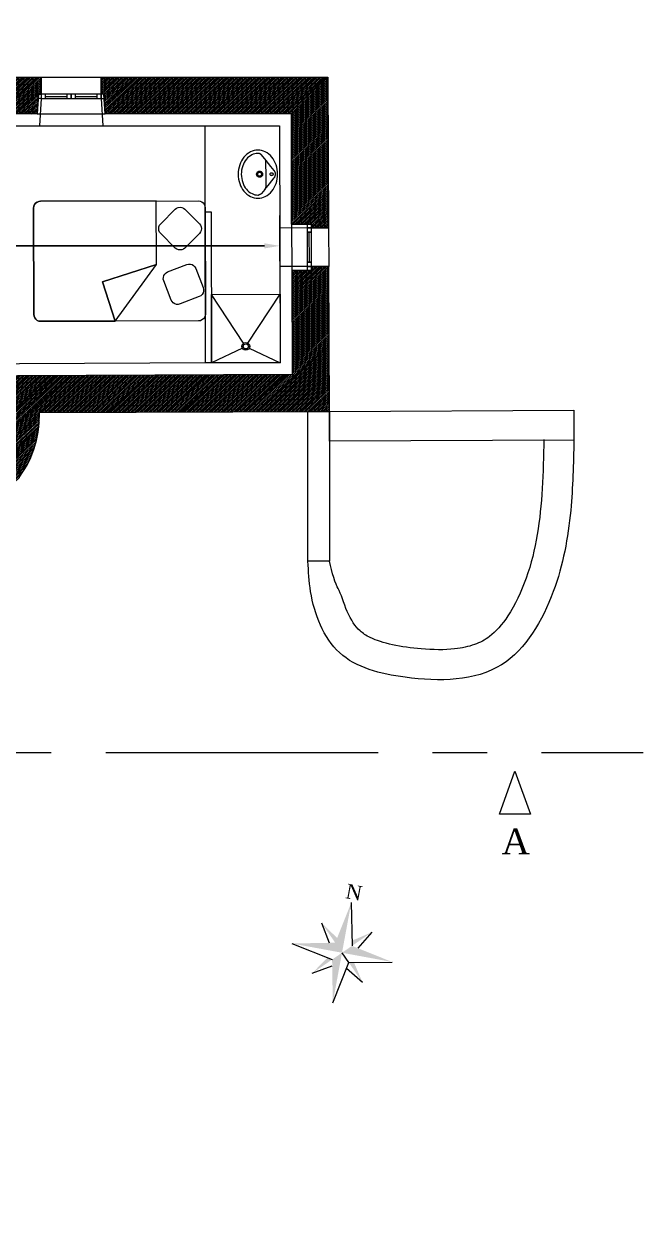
# Model space of a CAD drawing. Header units: millimetres. Extents: x -17502 to -16646, y 1856 to 2034.
# Drawn here: x -17469.02 to -17461.8, y 2008.08 to 2021.91 of the extents above; entities that cross this region are included whole.
import ezdxf

# ---------------------------------------------------------------- set-up
doc = ezdxf.new("R2010")
doc.units = ezdxf.units.MM
doc.linetypes.add('AXES', pattern=[50.8, 31.75, -6.35, 6.35, -6.35])
doc.layers.get('0').update_dxf_attribs({"lineweight": 9})
doc.layers.get('Defpoints').update_dxf_attribs({"lineweight": 9})
doc.layers.add('CALQUE_DE_PORTE', color=7, linetype='Continuous')
doc.layers.add('CALQUE_DE_SYMBOLE', color=7, linetype='Continuous', lineweight=9)
doc.layers.add('TEXTE', color=7, linetype='Continuous', lineweight=9)
doc.styles.get("Standard").update_dxf_attribs({"font": 'times.ttf'})
doc.dimstyles.get("Standard").update_dxf_attribs({"dimtxt": 0.18, "dimasz": 0.18, "dimexe": 0.18, "dimexo": 0.0625, "dimgap": 0.09, "dimtad": 0, "dimtih": 1, "dimtoh": 1, "dimzin": 0, "dimdsep": 46, "dimtxsty": 'Standard', "dimcen": 0.09, "dimadec": 0, "dimazin": 0, "dimtfac": 1, "dimtofl": 0, "dimtmove": 0, "dimatfit": 3, "dimfxl": 1, "dimtolj": 1, "dimtzin": 0, "dimarcsym": 0})

# ---------------------------------------------------------------- blocks, each defined once
blk = doc.blocks.new('A$C421D22C3')
for p, q in [((0.522, 1.045), (0.61, 0.61)), ((0.261, 0.784), (0.373, 0.597)), ((0.784, 0.784), (0.672, 0.597)), ((0, 0.522), (0.435, 0.435)), ((0.61, 0.435), (1.045, 0.522)), ((0.261, 0.261), (0.448, 0.373)), ((0.784, 0.261), (0.597, 0.373))]:
    blk.add_line(p, q)
blk.add_lwpolyline([(0.522, 0), (0.61, 0.435), (0.522, 0.522)])
for points in [[(0.522, 0.522), (0.522, 0.522), (0.522, 1.045), (0.435, 0.61)], [(0.261, 0.784), (0.435, 0.61), (0.446, 0.661)], [(0.784, 0.784), (0.61, 0.61), (0.599, 0.661)], [(0, 0.522), (0.435, 0.61), (0.522, 0.522)], [(0.522, 0.522), (1.045, 0.522), (0.61, 0.61)], [(0.522, 0.522), (0.522, 0), (0.435, 0.435)], [(0.261, 0.261), (0.435, 0.435), (0.384, 0.446)], [(0.784, 0.261), (0.61, 0.435), (0.661, 0.446)]]:
    blk.add_solid(points)
at = {"layer": 'TEXTE', "lineweight": 9, "ltscale": 10, "insert": (0.53, 1.153), "char_height": 0.15, "width": 0.18381, "attachment_point": 5}
blk.add_mtext('{\\fTimes New Roman|b0|i0|c0|p18;N}', dxfattribs=at)
blk = doc.blocks.new('PWRDRWGRP197523872', base_point=(6417.13716, 2479.38688))
at = {"layer": 'CALQUE_DE_SYMBOLE', "color": 7, "linetype": 'Continuous'}
for centre, radius, start, end in [((6443.3061, 2450.77633), 28.3076, 108.79071, 129.40067), ((6445.13739, 2445.39477), 33.99211, 90, 108.79071), ((6445.13739, 2445.39477), 33.99211, 71.20929, 90), ((6446.96824, 2450.77633), 28.3076, 50.59933, 71.20929), ((6436.15753, 2456.38689), 19.02037, 153.24002, 180), ((6440.49362, 2454.20044), 23.87634, 129.40067, 153.24002), ((6449.78116, 2454.20044), 23.87634, 26.75998, 50.59933), ((6454.11681, 2456.38689), 19.02037, 0, 26.75998), ((6436.15753, 2456.38689), 19.02037, 180, 206.75998), ((6454.11681, 2456.38689), 19.02037, 333.24002, 0), ((6440.49362, 2458.57328), 23.87634, 206.75998, 230.59933), ((6443.3061, 2461.99739), 28.3076, 230.59933, 251.20929), ((6445.13739, 2467.379), 33.99211, 251.20929, 270), ((6445.13739, 2467.379), 33.99211, 270, 288.79071), ((6446.96824, 2461.99739), 28.3076, 288.79071, 309.40067), ((6449.78116, 2458.57328), 23.87634, 309.40067, 333.24002)]:
    blk.add_arc(centre, radius, start, end, dxfattribs=at)
blk = doc.blocks.new('PWRDRWGRP197523808', base_point=(6420.83719, 2467.379))
at = {"layer": 'CALQUE_DE_SYMBOLE', "color": 7, "linetype": 'Continuous'}
for centre, radius, start, end in [((6436.15753, 2456.38689), 15.32039, 177.9749, 180), ((6436.15753, 2456.38689), 15.32039, 180, 206.75998), ((6440.49362, 2458.57328), 20.17631, 206.75998, 230.59933), ((6449.78095, 2458.57328), 20.17631, 309.40067, 333.24002), ((6454.11681, 2456.38689), 15.32039, 333.24002, 0), ((6454.11681, 2456.38689), 15.32039, 0, 2.0251), ((6443.30632, 2461.99744), 24.60756, 230.59933, 251.20929), ((6445.13739, 2467.379), 30.29213, 251.20929, 270), ((6445.13739, 2467.379), 30.29213, 270, 288.79071), ((6446.96824, 2461.99744), 24.60756, 288.79071, 309.40067)]:
    blk.add_arc(centre, radius, start, end, dxfattribs=at)
blk = doc.blocks.new('A$C0F3700F1')
at = {"lineweight": 9}
for p, q in [((0.238, 0.523), (0.235, 0.523)), ((0.242, 0.522), (0.238, 0.523)), ((0.246, 0.521), (0.242, 0.522)), ((0.25, 0.52), (0.246, 0.521)), ((0.254, 0.518), (0.25, 0.52)), ((0.258, 0.516), (0.254, 0.518)), ((0.262, 0.514), (0.258, 0.516)), ((0.265, 0.512), (0.262, 0.514)), ((0.269, 0.509), (0.265, 0.512)), ((0.272, 0.505), (0.269, 0.509)), ((0.31, 0.46), (0.272, 0.505)), ((0.31, 0.46), (0.365, 0.393)), ((0.31, 0.458), (0.31, 0.46)), ((0.31, 0.458), (0.31, 0.458)), ((0.312, 0.454), (0.31, 0.458)), ((0.315, 0.451), (0.312, 0.454)), ((0.317, 0.447), (0.315, 0.451)), ((0.318, 0.443), (0.317, 0.447)), ((0.32, 0.439), (0.318, 0.443)), ((0.32, 0.434), (0.32, 0.439)), ((0.321, 0.43), (0.32, 0.434)), ((0.321, 0.426), (0.321, 0.43)), ((0.321, 0.427), (0.321, 0.426)), ((0.322, 0.307), (0.321, 0.427)), ((0.216, 0.287), (0.215, 0.284)), ((0.215, 0.284), (0.215, 0.28)), ((0.215, 0.28), (0.215, 0.276)), ((0.217, 0.291), (0.216, 0.287)), ((0.218, 0.294), (0.217, 0.291)), ((0.22, 0.298), (0.218, 0.294)), ((0.222, 0.301), (0.22, 0.298)), ((0.224, 0.303), (0.222, 0.301)), ((0.227, 0.306), (0.224, 0.303)), ((0.229, 0.308), (0.227, 0.306)), ((0.228, 0.285), (0.227, 0.282)), ((0.227, 0.282), (0.227, 0.28)), ((0.227, 0.28), (0.227, 0.278)), ((0.227, 0.278), (0.228, 0.275)), ((0.229, 0.289), (0.228, 0.287)), ((0.228, 0.287), (0.228, 0.285)), ((0.232, 0.31), (0.229, 0.308)), ((0.23, 0.292), (0.229, 0.289)), ((0.231, 0.294), (0.23, 0.292)), ((0.233, 0.295), (0.231, 0.294)), ((0.236, 0.312), (0.232, 0.31)), ((0.235, 0.297), (0.233, 0.295)), ((0.236, 0.299), (0.235, 0.297)), ((0.239, 0.313), (0.236, 0.312)), ((0.238, 0.3), (0.236, 0.299)), ((0.241, 0.301), (0.238, 0.3)), ((0.243, 0.314), (0.239, 0.313)), ((0.243, 0.302), (0.241, 0.301)), ((0.246, 0.315), (0.243, 0.314)), ((0.245, 0.302), (0.243, 0.302)), ((0.248, 0.303), (0.245, 0.302)), ((0.25, 0.315), (0.246, 0.315)), ((0.25, 0.303), (0.248, 0.303)), ((0.254, 0.315), (0.25, 0.315)), ((0.252, 0.303), (0.25, 0.303)), ((0.252, 0.303), (0.252, 0.303)), ((0.255, 0.302), (0.252, 0.303)), ((0.254, 0.315), (0.254, 0.315)), ((0.257, 0.314), (0.254, 0.315)), ((0.257, 0.302), (0.255, 0.302)), ((0.261, 0.313), (0.257, 0.314)), ((0.259, 0.301), (0.257, 0.302)), ((0.261, 0.3), (0.259, 0.301)), ((0.264, 0.312), (0.261, 0.313)), ((0.264, 0.299), (0.261, 0.3)), ((0.267, 0.31), (0.264, 0.312)), ((0.265, 0.297), (0.264, 0.299)), ((0.267, 0.295), (0.265, 0.297)), ((0.271, 0.308), (0.267, 0.31)), ((0.269, 0.294), (0.267, 0.295)), ((0.27, 0.292), (0.269, 0.294)), ((0.271, 0.289), (0.27, 0.292)), ((0.273, 0.306), (0.271, 0.308)), ((0.272, 0.287), (0.271, 0.289)), ((0.272, 0.285), (0.272, 0.287)), ((0.273, 0.282), (0.272, 0.285)), ((0.272, 0.275), (0.273, 0.278)), ((0.276, 0.303), (0.273, 0.306)), ((0.273, 0.28), (0.273, 0.282)), ((0.273, 0.278), (0.273, 0.28)), ((0.278, 0.301), (0.276, 0.303)), ((0.28, 0.298), (0.278, 0.301)), ((0.282, 0.294), (0.28, 0.298)), ((0.283, 0.291), (0.282, 0.294)), ((0.284, 0.287), (0.283, 0.291)), ((0.285, 0.284), (0.284, 0.287)), ((0.285, 0.28), (0.285, 0.284)), ((0.285, 0.276), (0.285, 0.28)), ((0.321, 0.133), (0.322, 0.307)), ((0.365, 0.393), (0.419, 0.324)), ((0.373, 0.282), (0.372, 0.28)), ((0.372, 0.28), (0.373, 0.278)), ((0.374, 0.287), (0.373, 0.285)), ((0.373, 0.285), (0.373, 0.284)), ((0.373, 0.284), (0.373, 0.282)), ((0.373, 0.278), (0.373, 0.276)), ((0.375, 0.289), (0.374, 0.287)), ((0.376, 0.29), (0.375, 0.289)), ((0.377, 0.292), (0.376, 0.29)), ((0.378, 0.293), (0.377, 0.292)), ((0.38, 0.294), (0.378, 0.293)), ((0.381, 0.295), (0.38, 0.294)), ((0.383, 0.296), (0.381, 0.295)), ((0.385, 0.297), (0.383, 0.296)), ((0.386, 0.297), (0.385, 0.297)), ((0.388, 0.297), (0.386, 0.297)), ((0.39, 0.298), (0.388, 0.297)), ((0.392, 0.297), (0.39, 0.298)), ((0.392, 0.297), (0.392, 0.297)), ((0.394, 0.297), (0.392, 0.297)), ((0.395, 0.297), (0.394, 0.297)), ((0.397, 0.296), (0.395, 0.297)), ((0.399, 0.295), (0.397, 0.296)), ((0.4, 0.294), (0.399, 0.295)), ((0.402, 0.293), (0.4, 0.294)), ((0.403, 0.292), (0.402, 0.293)), ((0.404, 0.29), (0.403, 0.292)), ((0.405, 0.289), (0.404, 0.29)), ((0.406, 0.287), (0.405, 0.289)), ((0.407, 0.285), (0.406, 0.287)), ((0.407, 0.284), (0.407, 0.285)), ((0.407, 0.282), (0.407, 0.284)), ((0.407, 0.28), (0.407, 0.282)), ((0.407, 0.278), (0.407, 0.28)), ((0.407, 0.276), (0.407, 0.278)), ((0.419, 0.324), (0.421, 0.322)), ((0.421, 0.322), (0.424, 0.318)), ((0.424, 0.318), (0.426, 0.314)), ((0.426, 0.314), (0.429, 0.309)), ((0.429, 0.309), (0.43, 0.305)), ((0.43, 0.305), (0.432, 0.3)), ((0.432, 0.3), (0.433, 0.295)), ((0.433, 0.295), (0.434, 0.291)), ((0.434, 0.291), (0.435, 0.286)), ((0.435, 0.286), (0.435, 0.281)), ((0.435, 0.281), (0.435, 0.276)), ((0.215, 0.276), (0.216, 0.273)), ((0.216, 0.273), (0.217, 0.269)), ((0.217, 0.269), (0.218, 0.266)), ((0.218, 0.266), (0.22, 0.263)), ((0.22, 0.263), (0.222, 0.259)), ((0.222, 0.259), (0.224, 0.257)), ((0.224, 0.257), (0.227, 0.254)), ((0.227, 0.254), (0.229, 0.252)), ((0.228, 0.275), (0.228, 0.273)), ((0.228, 0.273), (0.229, 0.271)), ((0.229, 0.271), (0.23, 0.269)), ((0.229, 0.252), (0.232, 0.25)), ((0.23, 0.269), (0.231, 0.266)), ((0.231, 0.266), (0.233, 0.265)), ((0.232, 0.25), (0.236, 0.248)), ((0.233, 0.265), (0.235, 0.263)), ((0.235, 0.263), (0.236, 0.261)), ((0.236, 0.261), (0.238, 0.26)), ((0.236, 0.248), (0.239, 0.247)), ((0.238, 0.26), (0.241, 0.259)), ((0.239, 0.247), (0.243, 0.246)), ((0.241, 0.259), (0.243, 0.258)), ((0.243, 0.258), (0.245, 0.258)), ((0.243, 0.246), (0.246, 0.245)), ((0.245, 0.258), (0.248, 0.257)), ((0.246, 0.245), (0.25, 0.245)), ((0.248, 0.257), (0.25, 0.257)), ((0.25, 0.257), (0.252, 0.257)), ((0.25, 0.245), (0.254, 0.245)), ((0.252, 0.257), (0.255, 0.258)), ((0.254, 0.245), (0.257, 0.246)), ((0.255, 0.258), (0.257, 0.258)), ((0.257, 0.258), (0.259, 0.259)), ((0.257, 0.246), (0.261, 0.247)), ((0.259, 0.259), (0.261, 0.26)), ((0.261, 0.26), (0.264, 0.261)), ((0.261, 0.247), (0.264, 0.248)), ((0.264, 0.261), (0.265, 0.263)), ((0.264, 0.248), (0.267, 0.25)), ((0.265, 0.263), (0.267, 0.265)), ((0.267, 0.265), (0.269, 0.266)), ((0.267, 0.25), (0.271, 0.252)), ((0.269, 0.266), (0.27, 0.269)), ((0.27, 0.269), (0.271, 0.271)), ((0.271, 0.271), (0.272, 0.273)), ((0.271, 0.252), (0.273, 0.254)), ((0.272, 0.273), (0.272, 0.275)), ((0.273, 0.254), (0.276, 0.257)), ((0.276, 0.257), (0.278, 0.259)), ((0.278, 0.259), (0.28, 0.263)), ((0.28, 0.263), (0.282, 0.266)), ((0.282, 0.266), (0.283, 0.269)), ((0.283, 0.269), (0.284, 0.273)), ((0.284, 0.273), (0.285, 0.276)), ((0.383, 0.189), (0.328, 0.121)), ((0.373, 0.276), (0.373, 0.275)), ((0.373, 0.275), (0.374, 0.273)), ((0.374, 0.273), (0.375, 0.271)), ((0.375, 0.271), (0.376, 0.27)), ((0.376, 0.27), (0.377, 0.268)), ((0.377, 0.268), (0.378, 0.267)), ((0.378, 0.267), (0.38, 0.266)), ((0.38, 0.266), (0.381, 0.265)), ((0.381, 0.265), (0.383, 0.264)), ((0.383, 0.264), (0.385, 0.263)), ((0.419, 0.236), (0.383, 0.189)), ((0.385, 0.263), (0.386, 0.263)), ((0.386, 0.263), (0.388, 0.263)), ((0.388, 0.263), (0.39, 0.263)), ((0.39, 0.263), (0.392, 0.263)), ((0.392, 0.263), (0.394, 0.263)), ((0.394, 0.263), (0.395, 0.263)), ((0.395, 0.263), (0.397, 0.264)), ((0.397, 0.264), (0.399, 0.265)), ((0.399, 0.265), (0.4, 0.266)), ((0.4, 0.266), (0.402, 0.267)), ((0.402, 0.267), (0.403, 0.268)), ((0.403, 0.268), (0.404, 0.27)), ((0.404, 0.27), (0.405, 0.271)), ((0.405, 0.271), (0.406, 0.273)), ((0.406, 0.273), (0.407, 0.275)), ((0.407, 0.275), (0.407, 0.276)), ((0.422, 0.24), (0.419, 0.236)), ((0.425, 0.244), (0.422, 0.24)), ((0.427, 0.248), (0.425, 0.244)), ((0.429, 0.252), (0.427, 0.248)), ((0.431, 0.257), (0.429, 0.252)), ((0.433, 0.262), (0.431, 0.257)), ((0.434, 0.266), (0.433, 0.262)), ((0.435, 0.276), (0.434, 0.271)), ((0.434, 0.271), (0.434, 0.266)), ((0.24, 0.037), (0.235, 0.037)), ((0.244, 0.038), (0.24, 0.037)), ((0.248, 0.039), (0.244, 0.038)), ((0.252, 0.041), (0.248, 0.039)), ((0.256, 0.043), (0.252, 0.041)), ((0.26, 0.045), (0.256, 0.043)), ((0.264, 0.047), (0.26, 0.045)), ((0.267, 0.05), (0.264, 0.047)), ((0.27, 0.053), (0.267, 0.05)), ((0.272, 0.055), (0.27, 0.053)), ((0.328, 0.121), (0.272, 0.055)), ((0.31, 0.102), (0.312, 0.105)), ((0.312, 0.105), (0.315, 0.109)), ((0.315, 0.109), (0.317, 0.113)), ((0.317, 0.113), (0.318, 0.117)), ((0.318, 0.117), (0.32, 0.121)), ((0.32, 0.126), (0.321, 0.13)), ((0.32, 0.121), (0.32, 0.126)), ((0.321, 0.134), (0.321, 0.134)), ((0.321, 0.134), (0.321, 0.133)), ((0.321, 0.13), (0.321, 0.134))]:
    blk.add_line(p, q, dxfattribs=at)
at = {"lineweight": 9, "xscale": -0.009999999994778408, "yscale": 0.01000000000203727, "zscale": 0.01, "rotation": 270.0001059504748}
for name, p in [('PWRDRWGRP197523872', (0.46, 0)), ('PWRDRWGRP197523808', (0.34, 0.037))]:
    blk.add_blockref(name, p, dxfattribs=at)
blk = doc.blocks.new('*D570')
at = {"color": 0, "lineweight": -2, "transparency": 16777216}
for p, q in [((-17466.037, 2019.678), (-17466.037, 2019.145)), ((-17472.815, 2019.164), (-17472.815, 2019.505)), ((-17472.635, 2019.325), (-17469.735, 2019.325)), ((-17466.217, 2019.325), (-17469.117, 2019.325))]:
    blk.add_line(p, q, dxfattribs=at)
at = {"color": 0, "lineweight": 9, "transparency": 16777216}
for points in [[(-17472.635, 2019.355), (-17472.635, 2019.295), (-17472.815, 2019.325)], [(-17466.217, 2019.355), (-17466.217, 2019.295), (-17466.037, 2019.325)]]:
    blk.add_solid(points, dxfattribs=at)
at = {"layer": 'Defpoints', "color": 0, "lineweight": 9, "transparency": 16777216}
for p in [(-17466.037, 2019.74), (-17466.037, 2019.325), (-17472.815, 2019.102)]:
    blk.add_point(p, dxfattribs=at)
at = {"color": 0, "lineweight": 9, "transparency": 16777216, "insert": (-17469.426, 2019.325), "char_height": 0.18, "attachment_point": 5}
blk.add_mtext('\\A1;6.78', dxfattribs=at)

msp = doc.modelspace()

# ---------------------------------------------------------------- hatches: boundary and pattern name
at = {"lineweight": 9}
h = msp.add_hatch(dxfattribs=at)
h.set_pattern_fill('ANSI31', color=256, scale=0.0045, angle=358, style=0)
h.set_pattern_definition([(43, (2697.647914, 3561.128666), (-0.009744051569, 0.010449216012), [])])
h.paths.add_polyline_path([(-17468.12, 2021.293), (-17465.477, 2021.293), (-17465.47, 2019.535), (-17465.67, 2019.534), (-17465.67, 2019.579), (-17465.9, 2019.578), (-17465.9, 2020.863), (-17468.075, 2020.863), (-17468.09, 2021.093), (-17468.12, 2021.093)], flags=17)
h.paths.add_polyline_path([(-17465.468, 2019.085), (-17465.668, 2019.084), (-17465.668, 2019.039), (-17465.718, 2019.039), (-17465.898, 2019.038), (-17465.893, 2017.824), (-17470.702, 2017.803), (-17470.721, 2016.412), (-17470.863, 2008.735), (-17475.792, 2008.657), (-17475.941, 2013.145), (-17475.497, 2013.16), (-17475.52, 2013.859), (-17475.957, 2013.845), (-17476.165, 2019.931), (-17476.028, 2020.186), (-17476.368, 2020.268), (-17476.494, 2020.262), (-17476.633, 2020.284), (-17476.8, 2020.347), (-17476.875, 2020.411), (-17476.95, 2020.475), (-17477.012, 2020.569), (-17477.075, 2020.669), (-17477.123, 2020.817), (-17477.127, 2020.956), (-17477.1, 2021.132), (-17477.035, 2021.264), (-17476.93, 2021.407), (-17476.748, 2021.527), (-17476.645, 2021.566), (-17476.577, 2021.915), (-17476.683, 2021.897), (-17476.922, 2021.809), (-17477.12, 2021.673), (-17477.259, 2021.523), (-17477.354, 2021.368), (-17477.428, 2021.167), (-17477.453, 2021.019), (-17477.453, 2020.833), (-17477.395, 2020.581), (-17477.298, 2020.386), (-17477.125, 2020.184), (-17476.951, 2020.06), (-17476.675, 2019.954), (-17476.282, 2008.082), (-17470.26, 2008.177), (-17470.155, 2016.105), (-17470.033, 2016.105), (-17469.95, 2016.111), (-17469.746, 2016.151), (-17469.585, 2016.209), (-17469.418, 2016.298), (-17469.314, 2016.372), (-17469.218, 2016.456), (-17469.162, 2016.514), (-17469.074, 2016.623), (-17468.983, 2016.769), (-17468.941, 2016.858), (-17468.9, 2016.964), (-17468.874, 2017.057), (-17468.854, 2017.153), (-17468.841, 2017.258), (-17468.838, 2017.381), (-17465.46, 2017.396)])
h.paths.add_polyline_path([(-17469.138, 2017.379), (-17469.139, 2017.3), (-17469.158, 2017.159), (-17469.205, 2017.004), (-17469.29, 2016.838), (-17469.375, 2016.726), (-17469.43, 2016.669), (-17469.542, 2016.576), (-17469.696, 2016.488), (-17469.857, 2016.432), (-17470.015, 2016.406), (-17470.151, 2016.405), (-17470.138, 2017.374)], flags=16)
h.paths.add_polyline_path([(-17475.896, 2013.747), (-17475.617, 2013.756), (-17475.6, 2013.256), (-17475.88, 2013.247)], flags=16)
h = msp.add_hatch(dxfattribs=at)
h.set_pattern_fill('ANSI31', color=256, scale=0.0045, angle=358, style=0)
h.set_pattern_definition([(43, (2743.227143, 3231.662814), (-0.009744051569, 0.010449216012), [])])
h.paths.add_polyline_path([(-17472.12, 2021.293), (-17468.82, 2021.293), (-17468.82, 2021.093), (-17468.85, 2021.093), (-17468.865, 2020.863), (-17472.075, 2020.863), (-17472.09, 2021.093), (-17472.12, 2021.091)])

# ---------------------------------------------------------------- linework, layer by layer
msp.add_line((-17465.471, 2019.81), (-17465.477, 2021.293), dxfattribs=at)
for points in [[(-17472.12, 2021.293), (-17468.82, 2021.293), (-17468.82, 2021.093), (-17468.85, 2021.093), (-17468.865, 2020.863), (-17472.075, 2020.863), (-17472.09, 2021.093), (-17472.12, 2021.091)], [(-17468.12, 2021.293), (-17465.477, 2021.293), (-17465.47, 2019.535), (-17465.67, 2019.534), (-17465.67, 2019.579), (-17465.9, 2019.578), (-17465.9, 2020.863), (-17468.075, 2020.863), (-17468.09, 2021.093), (-17468.12, 2021.093), (-17468.12, 2021.293)], [(-17468.908, 2019.766), (-17468.905, 2019.787), (-17468.897, 2019.806), (-17468.884, 2019.822), (-17468.868, 2019.835), (-17468.848, 2019.843), (-17468.828, 2019.846), (-17466.988, 2019.85), (-17466.967, 2019.848), (-17466.948, 2019.84), (-17466.931, 2019.827), (-17466.918, 2019.81), (-17466.91, 2019.791), (-17466.908, 2019.77), (-17466.905, 2018.53), (-17466.907, 2018.51), (-17466.915, 2018.49), (-17466.928, 2018.474), (-17466.945, 2018.461), (-17466.964, 2018.453), (-17466.985, 2018.45), (-17468.825, 2018.446), (-17468.845, 2018.449), (-17468.865, 2018.457), (-17468.881, 2018.469), (-17468.894, 2018.486), (-17468.902, 2018.505), (-17468.905, 2018.526), (-17468.908, 2019.766)], [(-17467.479, 2019.849), (-17468.828, 2019.846), (-17468.848, 2019.843), (-17468.868, 2019.835), (-17468.884, 2019.822), (-17468.897, 2019.806), (-17468.905, 2019.787), (-17468.908, 2019.766), (-17468.905, 2018.526), (-17468.902, 2018.505), (-17468.894, 2018.486), (-17468.881, 2018.469), (-17468.865, 2018.457), (-17468.845, 2018.449), (-17468.825, 2018.446), (-17467.956, 2018.448), (-17468.104, 2018.905), (-17467.477, 2019.108), (-17467.479, 2019.849)], [(-17467.426, 2019.469), (-17467.439, 2019.486), (-17467.447, 2019.505), (-17467.449, 2019.526), (-17467.447, 2019.547), (-17467.439, 2019.566), (-17467.426, 2019.582), (-17467.257, 2019.753), (-17467.24, 2019.765), (-17467.221, 2019.773), (-17467.2, 2019.776), (-17467.18, 2019.773), (-17467.16, 2019.765), (-17467.144, 2019.753), (-17466.974, 2019.583), (-17466.961, 2019.567), (-17466.953, 2019.548), (-17466.95, 2019.527), (-17466.953, 2019.506), (-17466.961, 2019.487), (-17466.973, 2019.47), (-17467.143, 2019.3), (-17467.159, 2019.288), (-17467.178, 2019.279), (-17467.199, 2019.277), (-17467.22, 2019.279), (-17467.239, 2019.287), (-17467.256, 2019.3), (-17467.426, 2019.469)], [(-17467.477, 2019.108), (-17468.104, 2018.905), (-17467.956, 2018.448), (-17467.477, 2019.108)], [(-17467.391, 2018.917), (-17467.396, 2018.938), (-17467.395, 2018.958), (-17467.389, 2018.979), (-17467.378, 2018.996), (-17467.363, 2019.011), (-17467.345, 2019.021), (-17467.121, 2019.107), (-17467.101, 2019.112), (-17467.08, 2019.112), (-17467.06, 2019.106), (-17467.042, 2019.095), (-17467.028, 2019.08), (-17467.018, 2019.062), (-17466.931, 2018.838), (-17466.926, 2018.818), (-17466.926, 2018.797), (-17466.932, 2018.777), (-17466.943, 2018.759), (-17466.958, 2018.744), (-17466.977, 2018.734), (-17467.2, 2018.648), (-17467.221, 2018.643), (-17467.242, 2018.643), (-17467.262, 2018.649), (-17467.279, 2018.66), (-17467.294, 2018.675), (-17467.304, 2018.693), (-17467.391, 2018.917)], [(-17466.033, 2017.962), (-17466.833, 2017.96), (-17466.835, 2018.76), (-17466.035, 2018.762)], [(-17465.71, 2017.396), (-17465.46, 2017.396), (-17465.46, 2015.648), (-17465.71, 2015.648)], [(-17465.46, 2017.396), (-17465.46, 2017.396), (-17462.61, 2017.409), (-17462.609, 2017.059), (-17465.459, 2017.048)], [(-17463.477, 2012.701), (-17463.297, 2013.203), (-17463.116, 2012.701)]]:
    msp.add_lwpolyline(points, close=True, dxfattribs=at)
for points in [[(-17468.82, 2021.293), (-17468.12, 2021.293)], [(-17468.865, 2020.863), (-17468.075, 2020.863)], [(-17466.907, 2019.723), (-17466.907, 2020.723)], [(-17465.9, 2019.578), (-17465.67, 2019.579), (-17465.67, 2019.534), (-17465.47, 2019.535)], [(-17465.9, 2019.578), (-17465.898, 2019.038)], [(-17465.47, 2019.535), (-17465.468, 2019.085)], [(-17469.074, 2016.623), (-17468.983, 2016.769), (-17468.941, 2016.858), (-17468.9, 2016.964), (-17468.874, 2017.057), (-17468.854, 2017.153), (-17468.841, 2017.258), (-17468.838, 2017.381), (-17465.46, 2017.396), (-17465.468, 2019.085), (-17465.668, 2019.084), (-17465.668, 2019.039), (-17465.718, 2019.039), (-17465.898, 2019.038), (-17465.893, 2017.824), (-17470.702, 2017.803)], [(-17465.898, 2019.038), (-17465.668, 2019.039), (-17465.668, 2019.084), (-17465.468, 2019.085)], [(-17466.459, 2018.191), (-17466.835, 2018.76)], [(-17466.409, 2018.191), (-17466.035, 2018.762)], [(-17466.474, 2018.134), (-17466.833, 2017.96)], [(-17466.393, 2018.134), (-17466.033, 2017.962)]]:
    msp.add_lwpolyline(points, dxfattribs=at)
at = {"color": 14, "lineweight": 9}
for points in [[(-17468.82, 2021.043), (-17468.84, 2020.723)], [(-17468.12, 2021.043), (-17468.099, 2020.723)], [(-17475.621, 2020.649), (-17475.581, 2020.723), (-17466.04, 2020.723), (-17466.033, 2017.964), (-17469.839, 2017.947)], [(-17465.72, 2019.534), (-17466.037, 2019.533)], [(-17465.718, 2019.084), (-17466.035, 2019.083)]]:
    msp.add_lwpolyline(points, dxfattribs=at)
msp.add_lwpolyline([(-17466.903, 2017.96), (-17466.907, 2019.723), (-17466.837, 2019.723), (-17466.837, 2019.723), (-17466.837, 2019.723), (-17466.837, 2019.723), (-17466.837, 2019.723), (-17466.833, 2017.96)], close=True, dxfattribs=at)
at = {"color": 1, "linetype": 'AXES', "lineweight": 9, "ltscale": 0.1}
msp.add_lwpolyline([(-17481.026, 2012.34), (-17473.147, 2012.34), (-17473.147, 2013.417), (-17461.801, 2013.417)], dxfattribs=at)
at = {"lineweight": 9}
for radius in [0.045, 0.03]:
    msp.add_circle((-17466.434, 2018.153), radius, dxfattribs=at)
msp.add_spline([(-17462.609, 2017.059), (-17462.647, 2016.242), (-17462.85, 2015.296), (-17463.453, 2014.442), (-17464.577, 2014.296), (-17465.342, 2014.583), (-17465.678, 2015.295), (-17465.71, 2015.648)], degree=3, dxfattribs=at)
msp.add_open_spline([(-17462.959, 2017.067), (-17462.963, 2016.873), (-17462.968, 2016.682), (-17463.001, 2016.127), (-17463.048, 2015.785), (-17463.222, 2015.294), (-17463.294, 2015.138), (-17463.445, 2014.91), (-17463.519, 2014.827), (-17463.647, 2014.73), (-17463.702, 2014.701), (-17463.836, 2014.653), (-17463.914, 2014.636), (-17464.118, 2014.613), (-17464.252, 2014.615), (-17464.503, 2014.637), (-17464.621, 2014.653), (-17464.825, 2014.696), (-17464.914, 2014.725), (-17465.032, 2014.782), (-17465.071, 2014.809), (-17465.156, 2014.886), (-17465.209, 2014.963), (-17465.293, 2015.159), (-17465.323, 2015.273), (-17465.385, 2015.373), (-17465.431, 2015.52), (-17465.46, 2015.648)], degree=3, knots=[0, 0, 0, 0, 0.581701, 0.581701, 1.745102, 1.745102, 2.297275, 2.297275, 2.73973, 2.73973, 3.059112, 3.059112, 3.378493, 3.378493, 3.818601, 3.818601, 4.172357, 4.172357, 4.526114, 4.526114, 4.775197, 4.775197, 5.195482, 5.195482, 5.615767, 5.615767, 5.923099, 5.923099, 5.923099, 5.923099], dxfattribs=at)
at = {"layer": 'CALQUE_DE_PORTE', "color": 15, "linetype": 'Continuous', "lineweight": 9}
for points in [[(-17468.853, 2021.043), (-17468.85, 2021.093), (-17468.82, 2021.093), (-17468.82, 2021.043)], [(-17468.12, 2021.093), (-17468.82, 2021.093), (-17468.82, 2021.043), (-17468.12, 2021.043)], [(-17468.82, 2021.043), (-17468.12, 2021.043), (-17468.12, 2021.093), (-17468.82, 2021.093)], [(-17468.82, 2021.043), (-17468.77, 2021.043), (-17468.77, 2021.093), (-17468.82, 2021.093)], [(-17468.52, 2021.043), (-17468.47, 2021.043), (-17468.47, 2021.093), (-17468.52, 2021.093)], [(-17468.47, 2021.043), (-17468.42, 2021.043), (-17468.42, 2021.093), (-17468.47, 2021.093)], [(-17468.17, 2021.043), (-17468.12, 2021.043), (-17468.12, 2021.093), (-17468.17, 2021.093)], [(-17468.12, 2021.043), (-17468.086, 2021.043), (-17468.09, 2021.093), (-17468.12, 2021.093)], [(-17465.72, 2019.579), (-17465.72, 2019.534), (-17465.67, 2019.534), (-17465.67, 2019.579)], [(-17465.72, 2019.534), (-17465.72, 2019.484), (-17465.67, 2019.484), (-17465.67, 2019.534)], [(-17465.72, 2019.484), (-17465.718, 2019.134), (-17465.668, 2019.134), (-17465.67, 2019.484)], [(-17465.718, 2019.134), (-17465.718, 2019.084), (-17465.668, 2019.084), (-17465.668, 2019.134)], [(-17465.718, 2019.084), (-17465.718, 2019.039), (-17465.668, 2019.039), (-17465.668, 2019.084)]]:
    msp.add_lwpolyline(points, close=True, dxfattribs=at)
for points in [[(-17468.77, 2021.068), (-17468.52, 2021.068)], [(-17468.42, 2021.068), (-17468.17, 2021.068)], [(-17465.693, 2019.134), (-17465.695, 2019.484)]]:
    msp.add_lwpolyline(points, dxfattribs=at)

# ---------------------------------------------------------------- block references
at = {"lineweight": 9, "xscale": -1, "rotation": 180.1310992557037}
msp.add_blockref('A$C0F3700F1', (-17466.524, 2020.44), dxfattribs=at)
at = {"lineweight": 9, "xscale": 1.138729429398447, "yscale": 1.138729429398447, "zscale": 1.138729429398447, "rotation": 349.5310915986389}
msp.add_blockref('A$C421D22C3', (-17466.005, 2010.608), dxfattribs=at)

# ---------------------------------------------------------------- texts
at = {"lineweight": 9, "insert": (-17463.451, 2012.533), "char_height": 0.3, "width": 21.0239, "attachment_point": 1}
msp.add_mtext('\\A1;A', dxfattribs=at)

# ---------------------------------------------------------------- dimensions: what is measured, and where the dimension line sits
at = {"lineweight": 9}
dim = msp.add_linear_dim(base=(-17466.037, 2019.325), p1=(-17472.815, 2019.102), p2=(-17466.037, 2019.74), dimstyle='Standard', dxfattribs=at)
dim.commit()
dim.dimension.update_dxf_attribs({"geometry": '*D570', "text_midpoint": (-17469.426, 2019.325)})

doc.saveas('drawing.dxf')
